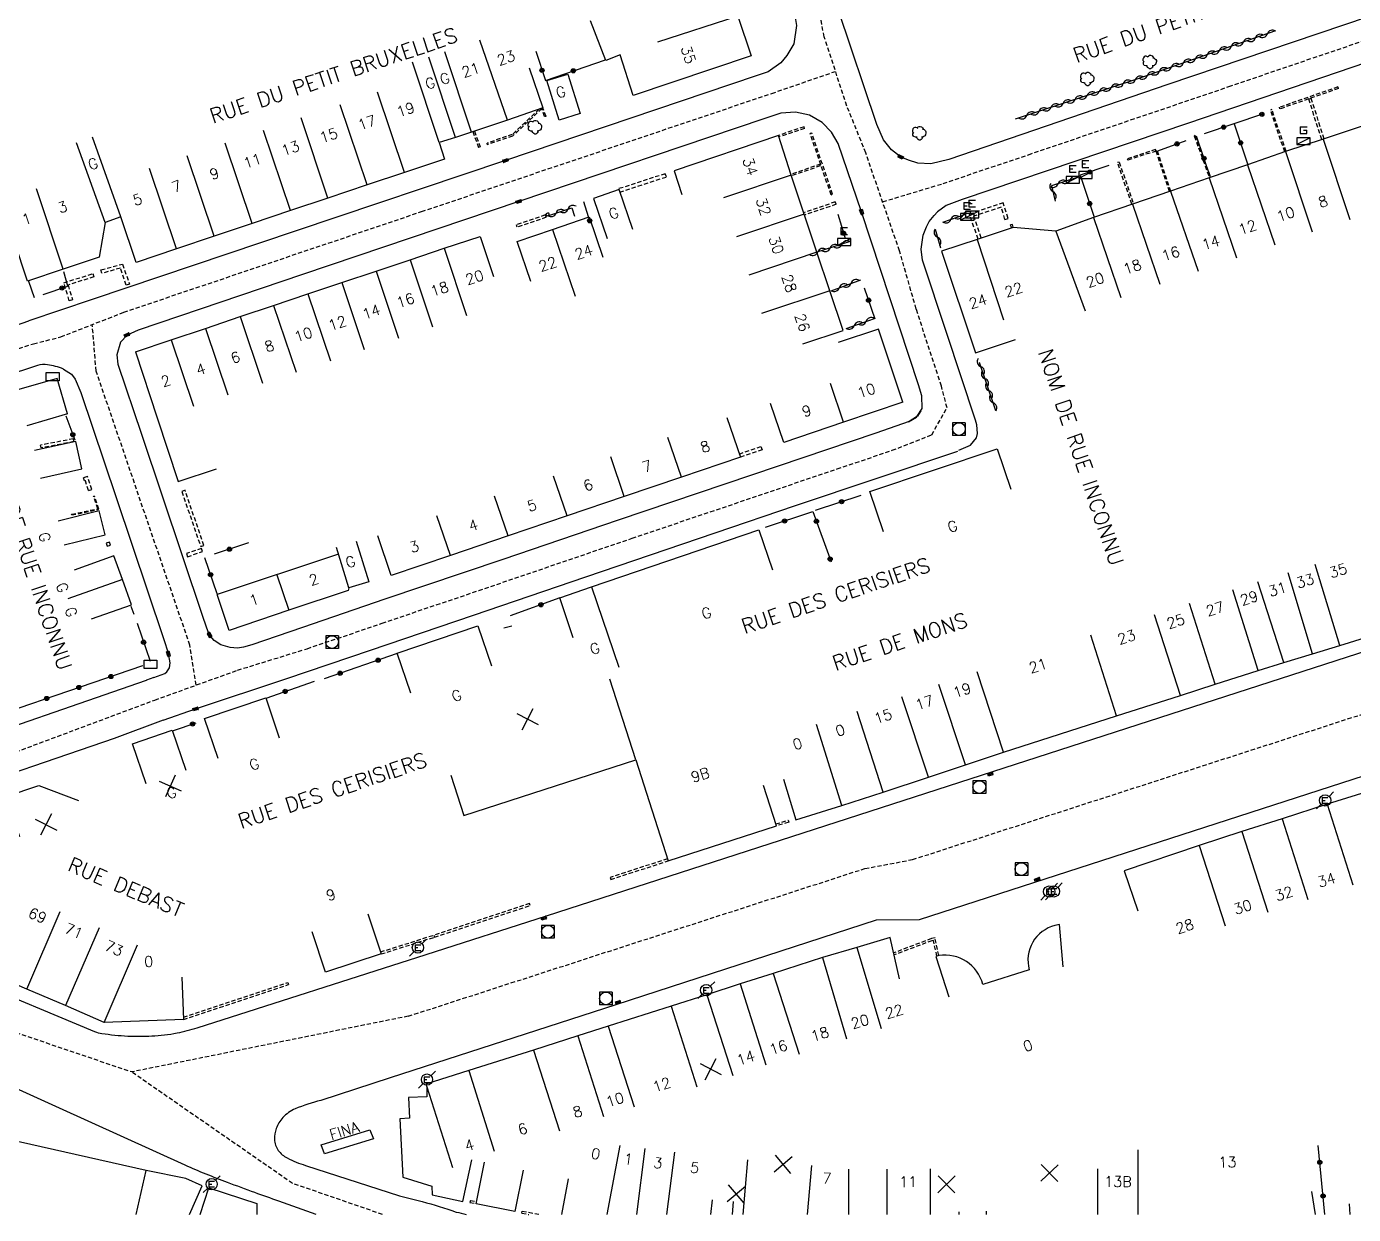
# Model space of a CAD drawing. Header units: millimetres. Extents: x 100999 to 102001, y 122000 to 123000.
# Drawn here: x 101519.7 to 101676.4, y 122000 to 122140.3 of the extents above; entities that cross this region are included whole.
import ezdxf
from ezdxf.enums import TextEntityAlignment as Align

# ---------------------------------------------------------------- set-up
doc = ezdxf.new("R2010")
doc.units = ezdxf.units.MM
doc.linetypes.add('DASHED', pattern=[0.75, 0.5, -0.25])
doc.layers.get('0').update_dxf_attribs({"linetype": 'CONTINUOUS'})
for name, color, linetype in [('W0001', 6, 'DASHED'), ('W0008', 7, 'CONTINUOUS'), ('W0100', 7, 'CONTINUOUS'), ('W0112', 1, 'DASHED'), ('W0300', 7, 'CONTINUOUS'), ('W0310', 3, 'CONTINUOUS'), ('W0322', 7, 'CONTINUOUS'), ('W0400', 7, 'CONTINUOUS'), ('W0420', 7, 'CONTINUOUS'), ('W0430', 7, 'CONTINUOUS'), ('W0432', 7, 'CONTINUOUS'), ('W0471', 7, 'CONTINUOUS'), ('W0984', 7, 'CONTINUOUS'), ('W0989', 7, 'CONTINUOUS'), ('W0991', 7, 'CONTINUOUS'), ('W1102', 7, 'CONTINUOUS'), ('W1471', 7, 'CONTINUOUS')]:
    doc.layers.add(name, color=color, linetype=linetype)
doc.styles.get("Standard").update_dxf_attribs({"font": 'romans.shx', "width": 0.85})

# ---------------------------------------------------------------- blocks, each defined once
blk = doc.blocks.new('T471')
for p, q in [((-0.333334, 0.333334), (-0.333334, -0.333334)), ((-0.333334, 0.333334), (0.333334, 0.333334)), ((-0.333334, 0), (0, 0)), ((0.500001, 0.500001), (1.000002, 1.000002)), ((-0.500001, -0.500001), (-1.000002, -1.000002)), ((-0.333334, -0.333334), (0.333334, -0.333334))]:
    blk.add_line(p, q)
blk.add_ellipse((0, 0), major_axis=(0.471405, 0.471405), ratio=1, start_param=5.4977871438, end_param=11.780972451)
blk = doc.blocks.new('t991o')
at = {"color": 0, "linetype": 'Continuous'}
for p, q in [((-1, 1), (1, -1)), ((-1, -1), (1, 1))]:
    blk.add_line(p, q, dxfattribs=at)
blk = doc.blocks.new('T420')
for p, q in [((0.75, 0.75), (-0.75, 0.75)), ((-0.75, 0.75), (-0.75, -0.75)), ((0.75, 0.75), (0.75, -0.75)), ((0.75, -0.75), (-0.75, -0.75))]:
    blk.add_line(p, q)
blk.add_ellipse((0, 0), major_axis=(-0.53, 0.53), ratio=1, start_param=3.926991, end_param=10.210176)
blk = doc.blocks.new('T400')
for p, q in [((-0.15, 0.3), (0.15, 0.3)), ((-0.15, -0.25), (-0.15, 0.3)), ((-0.15, 0.15), (0.15, 0.15)), ((-0.15, 0), (0.15, 0)), ((0.15, 0.3), (0.15, -0.25)), ((-0.15, -0.15), (0.15, -0.15)), ((-0.15, -0.25), (-0.15, -0.3)), ((-0.15, -0.3), (0.15, -0.3)), ((0.15, -0.3), (0.15, -0.25))]:
    blk.add_line(p, q)
blk = doc.blocks.new('t322o')
at = {"color": 0, "linetype": 'Continuous'}
for radius in [0.25, 0.15]:
    blk.add_circle((0, 0), radius, dxfattribs=at)
blk = doc.blocks.new('T432')
at = {"flags": 128}
for points in [[(-0.4, 2.1), (-0.4, 1.3)], [(-0.39, 2.1), (0.41, 2.1)], [(0, 1.7), (0.4, 1.7)], [(0.4, 1.3), (0.4, 1.7)], [(0.8, 0.8), (-0.8, 0.8)], [(-0.8, 0.8), (-0.8, 0)], [(0.8, 0.8), (-0.8, 0)], [(-0.8, 0), (0.8, 0)], [(-0.4, 1.3), (0.4, 1.3)], [(0.8, 0), (0.8, 0.8)]]:
    blk.add_lwpolyline(points, dxfattribs=at)
blk = doc.blocks.new('T300')
for p, q in [((-0.8, 0.51), (-0.86, 0.34)), ((-0.86, 0.34), (-0.86, 0.17)), ((-0.86, 0.17), (-0.74, 0.06)), ((-0.69, 0.63), (-0.8, 0.51)), ((-0.8, -0.06), (-0.74, 0.06)), ((-0.74, 0.06), (-0.69, 0.11)), ((-0.57, 0.69), (-0.69, 0.63)), ((-0.46, 0.69), (-0.57, 0.69)), ((-0.29, 0.63), (-0.46, 0.69)), ((-0.29, 0.63), (-0.17, 0.74)), ((-0.23, 0.57), (-0.29, 0.63)), ((-0.17, 0.74), (-0.06, 0.8)), ((-0.06, 0.8), (0.06, 0.8)), ((0.06, 0.8), (0.23, 0.74)), ((0.23, 0.74), (0.34, 0.63)), ((0.34, 0.63), (0.4, 0.51)), ((0.46, 0.46), (0.34, 0.46)), ((0.4, 0.51), (0.4, 0.46)), ((0.57, 0.4), (0.46, 0.46)), ((0.57, 0.4), (0.69, 0.29)), ((0.69, 0.29), (0.74, 0.17)), ((0.74, 0.06), (0.69, -0.17)), ((0.74, 0.17), (0.74, 0.06)), ((-0.8, -0.17), (-0.8, -0.06)), ((-0.8, -0.23), (-0.8, -0.17)), ((-0.74, -0.34), (-0.8, -0.23)), ((-0.69, -0.4), (-0.74, -0.34)), ((-0.51, -0.46), (-0.69, -0.4)), ((-0.4, -0.46), (-0.51, -0.46)), ((-0.4, -0.46), (-0.34, -0.46)), ((-0.34, -0.46), (-0.34, -0.4)), ((-0.34, -0.51), (-0.34, -0.46)), ((-0.29, -0.63), (-0.34, -0.51)), ((-0.17, -0.74), (-0.29, -0.63)), ((-0.06, -0.8), (-0.17, -0.74)), ((0.06, -0.8), (-0.06, -0.8)), ((0.17, -0.74), (0.06, -0.8)), ((0.23, -0.69), (0.17, -0.74)), ((0.29, -0.46), (0.23, -0.46)), ((0.29, -0.63), (0.23, -0.69)), ((0.46, -0.4), (0.29, -0.46)), ((0.34, -0.51), (0.29, -0.63)), ((0.34, -0.51), (0.34, -0.46)), ((0.57, -0.34), (0.46, -0.4)), ((0.63, -0.29), (0.57, -0.34)), ((0.69, -0.17), (0.63, -0.29))]:
    blk.add_line(p, q)
blk = doc.blocks.new('T430')
at = {"flags": 128}
for points in [[(-0.4, 2.1), (0.4, 2.1)], [(-0.4, 2.1), (-0.4, 1.3)], [(-0.4, 1.7), (0, 1.7)], [(0.8, 0.8), (-0.8, 0.8)], [(-0.8, 0.8), (-0.8, 0)], [(0.8, 0.8), (-0.8, 0)], [(-0.8, 0), (0.8, 0)], [(-0.4, 1.3), (0.4, 1.3)], [(0.8, 0), (0.8, 0.8)]]:
    blk.add_lwpolyline(points, dxfattribs=at)
blk = doc.blocks.new('T1471')
at = {"color": 0, "linetype": 'Continuous', "flags": 128}
blk.add_lwpolyline([(-0.75, -0.5), (-0.75, 0.5), (0.75, 0.5), (0.75, -0.5), (-0.75, -0.5)], dxfattribs=at)
blk = doc.blocks.new('t310o')
at = {"color": 0, "linetype": 'Continuous'}
for centre, start, end in [((-0.5, 0.38), 216.8699, 323.1304), ((0.5, -0.37), 36.8699, 143.1303)]:
    blk.add_arc(centre, 0.625, start, end, dxfattribs=at)

msp = doc.modelspace()

# ---------------------------------------------------------------- linework, layer by layer
at = {"layer": 'W0001'}
msp.add_line((101534.8, 122060.76), (101544.58, 122064.29), dxfattribs=at)
for points in [[(101544.58, 122064.29), (101552.81, 122066.83), (101561.66, 122069.84), (101573.06, 122073.7), (101591.18, 122079.87), (101615.41, 122088.07), (101621.89, 122090.26), (101626.56, 122092.09), (101628.37, 122095.28), (101627.72, 122097.85), (101624.73, 122106.95), (101622.76, 122113.83), (101618.77, 122125.39), (101616.55, 122130.93), (101613.86, 122139.1), (101612.65, 122145.56), (101608.27, 122156.94), (101595.07, 122196.19)], [(101564.74, 122023.42), (101591.13, 122031.96), (101618.67, 122040.86), (101624.31, 122041.92), (101711.58, 122070.13), (101763.33, 122085.64), (101873.39, 122122.47), (101988.99, 122159.89), (102000, 122163.45)], [(101620.77, 122119.61), (101627.92, 122121.78), (101637.99, 122125.18), (101661.66, 122133.22), (101686.14, 122141.56), (101690.63, 122144.59)], [(101520.48, 122102.84), (101523.7, 122103.66), (101531.14, 122106.57), (101566.32, 122118.46), (101607.68, 122132.42), (101615.21, 122135.02)], [(101539.69, 122062.52), (101538.95, 122067.24), (101527.87, 122099.62), (101527.42, 122105.12)]]:
    msp.add_lwpolyline(points, dxfattribs=at)
at = {"layer": 'W0001', "flags": 128}
for points in [[(101505.01, 122049.64), (101493.99, 122094.29), (101520.48, 122102.84), (101520.48, 122102.84)], [(101564.74, 122023.42), (101532.06, 122016.83), (101506.19, 122025.6), (101505.18, 122046.07), (101505.01, 122049.64), (101534.8, 122060.76), (101534.8, 122060.76)], [(101561.71, 122000), (101551.03, 122003.69), (101532.06, 122016.83), (101532.06, 122016.83)]]:
    msp.add_lwpolyline(points, dxfattribs=at)
at = {"layer": 'W0008'}
for p, q in [((101626.28, 122117.29), (101626.86, 122117.98)), ((101541.32, 122068.39), (101541.27, 122068.44)), ((101536.63, 122065.17), (101536.41, 122066.23)), ((101536.24, 122064.08), (101536.53, 122064.57)), ((101536.53, 122064.57), (101536.63, 122065.17)), ((101534.68, 122063.42), (101533.82, 122063.11)), ((101534.68, 122063.42), (101536, 122063.88)), ((101536, 122063.88), (101536.24, 122064.08))]:
    msp.add_line(p, q, dxfattribs=at)
for points in [[(101623.24, 122124.77), (101622.88, 122124.93), (101621.81, 122125.75), (101620.85, 122126.95), (101620.1, 122128.73), (101615.57, 122142.21), (101614.93, 122144.71), (101614.97, 122146.31), (101615.38, 122147.74), (101615.85, 122148.65), (101616.85, 122149.7), (101618.08, 122150.54), (101621.21, 122151.67), (101622.95, 122152.25), (101647.8, 122160.72), (101672.45, 122169.12), (101674.43, 122169.77), (101675.76, 122169.88), (101676.96, 122169.7)], [(101607.62, 122150.31), (101610.32, 122142.1), (101610.58, 122140.42), (101610.26, 122138.28), (101609.46, 122136.89), (101608.73, 122136.03), (101607.24, 122134.98), (101605.82, 122134.48), (101576.22, 122124.48), (101551.38, 122116.15), (101527.41, 122108.07), (101519.93, 122105.57)], [(101684.06, 122143.5), (101654.46, 122133.46), (101628.57, 122124.63), (101626.45, 122124.09), (101624.94, 122124.18), (101623.81, 122124.52), (101622.88, 122124.94)], [(101686.78, 122138.96), (101686.45, 122138.95), (101684.97, 122138.46), (101656.9, 122128.91), (101630.15, 122119.87), (101628.26, 122119.17), (101627.24, 122118.44), (101626.86, 122117.98)], [(101623.83, 122093.64), (101624.77, 122094.16), (101625.42, 122095.18), (101625.38, 122096.71), (101625.01, 122098.01), (101618.29, 122118.42), (101615.53, 122126.49), (101614.74, 122127.85), (101613.63, 122128.98), (101612.12, 122129.84), (101610.47, 122130.22), (101608.76, 122130.08), (101606.72, 122129.43), (101577.79, 122119.64), (101552.25, 122111.01), (101532.85, 122104.47), (101531.53, 122103.88), (101530.76, 122103.05), (101530.3, 122101.54), (101530.44, 122100.42), (101533.22, 122092.16), (101540.47, 122070.57), (101541.1, 122068.74), (101541.27, 122068.44)], [(101629.77, 122090.27), (101631.14, 122090.85), (101631.85, 122091.74), (101631.97, 122092.24), (101631.88, 122093.28), (101631.75, 122093.82), (101628.31, 122104.19), (101625.47, 122112.74), (101625.32, 122114), (101625.56, 122115.66), (101625.93, 122116.65), (101626.28, 122117.29)], [(101524.01, 122099.86), (101524.01, 122099.86), (101524.97, 122099.27), (101525.41, 122098.67), (101526.06, 122097.1), (101530.23, 122084.68), (101535.82, 122068.04), (101536.41, 122066.23)], [(101625.28, 122094.92), (101624.88, 122094.31), (101623.89, 122093.68), (101619.98, 122092.3), (101608.41, 122088.37), (101589.53, 122082.01), (101575.92, 122077.37), (101561.99, 122072.66), (101552.25, 122069.34), (101546.26, 122067.28), (101545.27, 122066.99), (101544.55, 122066.89), (101543.69, 122066.95), (101542.59, 122067.27), (101541.83, 122067.8), (101541.32, 122068.39)], [(101535.78, 122058.4), (101539.62, 122059.71), (101550.38, 122063.31), (101560.26, 122066.66), (101572.44, 122070.79), (101585.72, 122075.32), (101600.98, 122080.52), (101610.47, 122083.74), (101629.65, 122090.16)]]:
    msp.add_lwpolyline(points, dxfattribs=at)
at = {"layer": 'W0008', "flags": 128}
for points in [[(101488.98, 122155.2, 0.017929), (101488.24, 122148.69, 0.0135), (101488.12, 122146.35, 0.0218), (101488.17, 122143.96, 0.0018), (101488.23, 122143.06, 0.0012), (101488.39, 122140.71, 0.0293), (101488.73, 122138.06), (101496.29, 122099.65, 0.1527), (101496.8, 122098.7, 0.136), (101497.67, 122098.26, 0.1343), (101498.79, 122098.31), (101500.89, 122099.02), (101505, 122100.36), (101519.93, 122105.57), (101519.93, 122105.57)], [(101566.86, 122030.69), (101581.06, 122035.26), (101649.6, 122057.46), (101709.42, 122076.77, 0.1454), (101711.44, 122078.38, 0.1482), (101711.52, 122081.02, 0.0495), (101710.57, 122084.84), (101701.59, 122108.92), (101697.84, 122119.08), (101691.51, 122135.99, 0.1231), (101690.22, 122137.94, 0.1168), (101688.72, 122138.74, -0.004297), (101686.78, 122138.96)], [(101524.01, 122099.86, 0.0574), (101522.13, 122100.37, 0.1082), (101520.95, 122100.29), (101504.94, 122094.99), (101503.05, 122094.31), (101500.33, 122093.47, 0.096), (101499.3, 122092.89, 0.063), (101498.64, 122092.2, 0.0954), (101498.19, 122091.29, 0.1135), (101498.15, 122090.32), (101505.08, 122056.5, 0.1112), (101505.59, 122055.31, 0.1106), (101506.43, 122054.61, 0.1194), (101507.76, 122054.29, 0.0822), (101509.02, 122054.52), (101533.82, 122063.11), (101533.82, 122063.11)], [(101535.78, 122058.4), (101530.02, 122056.22), (101509.52, 122049.21), (101508.45, 122048.88), (101508, 122048.3, 0.0429), (101507.58, 122047.7, 0.0681), (101507.28, 122046.77, 0.0705), (101507.3, 122045.59), (101510.04, 122032.03, -0.0087), (101510.14, 122031.48, 0.0398), (101510.3, 122030.77, 0.0122), (101510.39, 122030.51, 0.0231), (101510.82, 122029.48, 0.0905), (101511.49, 122028.55, 0.0857), (101512.94, 122027.75), (101527.69, 122021.6, 0.0604), (101528.55, 122021.39, 0.0263), (101531.61, 122021.07, 0.0259), (101534.44, 122021.09, 0.0338), (101537.44, 122021.44, 0.0297), (101539.82, 122022.06), (101566.86, 122030.69), (101566.86, 122030.69)], [(101553.88, 122000), (101549.44, 122001.57, -0.002), (101546.63, 122002.58, -0.0036), (101543.38, 122003.78, -0.0159), (101538.4, 122005.81), (101523.55, 122012.55), (101511.8, 122017.86, 0.0781), (101510.7, 122018.12, 0.1023), (101509.6, 122018.08, 0.0832), (101508.72, 122017.56), (101508.77, 122016.02), (101508.21, 122007.9, -0.008715), (101507.45, 122000, 0.0004)], [(101562.61, 122016.14), (101554.42, 122013.48, 0.0329), (101551.38, 122012.48, 0.0957), (101549.92, 122011.44, 0.1), (101549.14, 122010.14, 0.1005), (101548.94, 122008.88, 0.138), (101549.38, 122007.57, 0.1092), (101550.44, 122006.67, 0.0515), (101552.62, 122005.8), (101563.7, 122002.22), (101566.39, 122001.54, -0.0101), (101570.4, 122000.29, 0.003533), (101571.59, 122000, -0.0036)]]:
    msp.add_lwpolyline(points, format="xyb", dxfattribs=at)
msp.add_lwpolyline([(102000, 122156.11), (101961.26, 122143.58), (101916.85, 122129.21), (101885.4, 122119), (101873.69, 122115.23), (101841.88, 122104.95), (101767.97, 122081.03), (101739.55, 122071.85), (101706.55, 122061.17), (101687.15, 122054.88), (101625.07, 122034.82), (101620, 122034.76), (101589.24, 122024.78), (101562.61, 122016.14)], dxfattribs=at)
at = {"layer": 'W0100'}
for p, q in [((101532.61, 122112.46), (101530.8, 122117.85)), ((101524.48, 122094.55), (101519.68, 122093.16)), ((101525.47, 122091.32), (101520.59, 122090.25)), ((101556.5, 122077.99), (101542.16, 122073.22))]:
    msp.add_line(p, q, dxfattribs=at)
for points in [[(101591.37, 122162.67), (101596.11, 122164.25), (101597.65, 122159.61), (101599.18, 122155.09), (101600.65, 122150.6), (101602.18, 122146.11), (101603.67, 122141.56), (101605.25, 122136.86), (101591.3, 122132.19), (101589.75, 122136.96), (101588.06, 122136.31), (101586.27, 122140.98)], [(101579.03, 122135.44), (101580.65, 122130.71), (101576.46, 122129.27), (101572.21, 122127.85), (101570.33, 122127.22), (101568.39, 122126.63), (101569.02, 122124.67), (101564.28, 122123.08), (101559.88, 122121.6), (101555.24, 122120.04), (101550.82, 122118.57), (101546.31, 122117.05), (101541.83, 122115.55), (101537.37, 122114.05), (101532.61, 122112.46)], [(101581.11, 122133.93), (101583.59, 122134.7), (101585.03, 122130.04), (101582.58, 122129.26), (101581.11, 122133.93)], [(101691.27, 122130.04), (101689.69, 122134.79), (101685.45, 122133.38), (101681.24, 122131.93), (101679.69, 122129.34), (101677.51, 122128.58), (101672.81, 122127.03), (101668.34, 122125.54), (101663.85, 122124), (101659.32, 122122.44), (101654.76, 122120.88), (101650.29, 122119.35), (101645.67, 122117.76), (101641.24, 122116.14), (101636.19, 122116.58), (101631.92, 122115.18), (101627.71, 122113.78), (101631.74, 122101.77), (101636.48, 122103.36)], [(101611.36, 122102.82), (101616.1, 122104.4), (101614.53, 122109.11), (101613, 122113.66), (101611.49, 122118.15), (101609.95, 122122.76), (101608.45, 122127.44), (101596.13, 122123.26), (101597.06, 122120.46)], [(101591.27, 122116.33), (101589.63, 122121.05), (101586.6, 122119.99), (101588.24, 122115.27)], [(101530.8, 122117.85), (101528.92, 122117.18), (101528.25, 122113.06), (101523.97, 122111.65), (101519.75, 122110.25), (101518.18, 122115)], [(101579.21, 122110.2), (101577.6, 122114.93), (101581.76, 122116.35), (101586.12, 122117.82), (101587.72, 122113.09)], [(101532.53, 122101.89), (101536.73, 122103.3), (101540.78, 122104.66), (101544.88, 122106.05), (101548.84, 122107.38), (101552.89, 122108.73), (101556.89, 122110.07), (101560.93, 122111.43), (101564.95, 122112.77), (101568.98, 122114.12), (101573.24, 122115.53), (101574.82, 122110.79)], [(101623.15, 122095.96), (101620.26, 122104.58), (101615.52, 122102.99)], [(101532.54, 122101.88), (101535.1, 122094.1), (101537.58, 122086.58), (101542.1, 122088.07)], [(101524.48, 122094.55), (101523.26, 122098.76), (101518.46, 122097.37)], [(101623.15, 122095.95), (101623.15, 122095.95), (101616.13, 122093.58), (101609.09, 122091.19), (101607.53, 122095.78)], [(101602.38, 122094.14), (101603.97, 122089.45), (101597, 122087.09), (101590.25, 122084.81), (101583.5, 122082.51), (101576.52, 122080.16), (101569.72, 122077.84), (101562.73, 122075.48), (101561.15, 122080.17)], [(101521.31, 122086.98), (101526.19, 122088.06), (101525.47, 122091.32)], [(101620.87, 122080.64), (101619.27, 122085.38), (101634.3, 122090.43), (101635.89, 122085.69)], [(101524.08, 122079.08), (101528.93, 122080.29), (101528.24, 122083.1), (101523.38, 122081.89)], [(101584.23, 122068.1), (101582.63, 122072.84), (101586.4, 122074.12), (101606.13, 122080.86), (101607.75, 122076.13)], [(101558.6, 122079.52), (101560.07, 122074.74), (101557.72, 122074.02), (101557.64, 122073.72), (101550.64, 122071.37), (101543.57, 122068.98), (101542.16, 122073.22)], [(101527.32, 122070.34), (101532.03, 122072.02), (101530.97, 122075), (101529.98, 122077.79), (101525.27, 122076.12)], [(101565.04, 122061.57), (101563.44, 122066.3), (101572.96, 122069.53), (101574.56, 122064.8)], [(101542.29, 122053.84), (101540.68, 122058.57), (101547.9, 122061.03), (101549.51, 122056.3)], [(101533.77, 122050.88), (101532.15, 122055.6), (101536.84, 122057.22), (101538.47, 122052.49)], [(101676, 122000), (101675.9, 122001.26)]]:
    msp.add_lwpolyline(points, dxfattribs=at)
at = {"layer": 'W0100', "flags": 128}
for points in [[(101609.04, 122051.41), (101610.52, 122046.63), (101615.93, 122048.31), (101620.82, 122049.9), (101626.17, 122051.67), (101630.55, 122053.11), (101635.05, 122054.59), (101648.4, 122058.9), (101655.93, 122061.31), (101660.04, 122062.63), (101665.13, 122064.24), (101668.15, 122065.2), (101671.54, 122066.22), (101674.76, 122067.2), (101679.45, 122068.67)], [(101569.76, 122051.9), (101571.29, 122047.14), (101591.6, 122053.69), (101595.44, 122041.77), (101608.22, 122045.89), (101606.69, 122050.65)], [(101518.87, 122044.61), (101517.26, 122049.35), (101521.1, 122050.65), (101525.79, 122048.91), (101525.79, 122048.91)], [(101677.85, 122049.9), (101673.28, 122048.46), (101667.94, 122046.75), (101663.2, 122045.23), (101658.15, 122043.59), (101649.3, 122040.59), (101650.9, 122035.86)], [(101537.99, 122028.04), (101538.19, 122023.04), (101528.81, 122022.66), (101524.27, 122024.68), (101519.67, 122026.6), (101515.47, 122028.43), (101512.1, 122029.88), (101509.94, 122040.43), (101514.84, 122041.43), (101514.84, 122041.43)], [(101559.98, 122035.52), (101561.54, 122030.77), (101554.95, 122028.62), (101553.4, 122033.37), (101553.4, 122033.37)], [(101622.76, 122027.84), (101621.67, 122032.72), (101617.71, 122031.53), (101613.68, 122030.35), (101607.82, 122028.45), (101603.94, 122027.23), (101599.99, 122025.94), (101595.79, 122024.61), (101588.36, 122022.23), (101584.76, 122021.08), (101579.53, 122019.4), (101571.89, 122017.01), (101566.82, 122015.4), (101566.92, 122015.08), (101566.94, 122013.91), (101564.77, 122013.82)], [(101564.77, 122013.82), (101564.9, 122011.38), (101563.74, 122011.31), (101564.1, 122004.39), (101567.51, 122003.33), (101567.58, 122002.33), (101571.18, 122001.55), (101572.23, 122006.44), (101572.23, 122006.44)], [(101538.9, 122000), (101540.39, 122003.39), (101538.45, 122004.24), (101533.77, 122005.21), (101514.51, 122009.51), (101512.66, 122000.17), (101513.49, 122000)], [(101560.63, 122008.93), (101554.86, 122007.15), (101554.45, 122008.22), (101560.21, 122010), (101560.63, 122008.93), (101560.63, 122008.93)], [(101578.31, 122005.25), (101577.32, 122000.35), (101572.74, 122001.27), (101573.73, 122006.18), (101573.73, 122006.18)], [(101540.14, 122000), (101541.18, 122003.15), (101546.86, 122001.28), (101546.87, 122000)], [(101582.89, 122000), (101583.67, 122004.2), (101583.67, 122004.2)], [(101600.65, 122001.73), (101600.43, 122000)], [(101603.03, 122000), (101603.16, 122001.54), (101603.16, 122001.54)], [(101671.43, 122002.7), (101671.84, 122000)], [(101629.76, 122000.33), (101629.76, 122000)], [(101633.05, 122000), (101633.05, 122000.38), (101633.05, 122000.38)]]:
    msp.add_lwpolyline(points, dxfattribs=at)
msp.add_lwpolyline([(101642.1, 122029.26), (101641.66, 122034.24), (101641.11, 122034.12, 0.426005), (101638.09, 122028.91), (101632.6, 122027.17, 0.386996), (101627.41, 122030.58), (101627.07, 122030.47), (101628.59, 122025.71)], format="xyb", dxfattribs=at)
at = {"layer": 'W0112'}
for p, q in [((101674.6, 122132.99), (101667.7, 122130.59)), ((101672.63, 122126.97), (101671.11, 122131.72)), ((101581.01, 122129.68), (101580.65, 122130.71)), ((101668.26, 122125.51), (101666.57, 122130.45)), ((101667.7, 122130.59), (101667.64, 122130.78)), ((101572.37, 122127.9), (101573.02, 122126.02)), ((101611.53, 122128.28), (101608.5, 122127.27)), ((101614.68, 122120.45), (101612.21, 122127.67)), ((101657.7, 122127.43), (101657.57, 122127.38)), ((101657.57, 122127.38), (101659.36, 122122.46)), ((101657.7, 122127.43), (101659.49, 122122.51)), ((101653.06, 122125.61), (101649.74, 122124.53)), ((101653.06, 122125.61), (101653, 122125.79)), ((101653.07, 122125.58), (101653.21, 122125.62)), ((101654.63, 122120.83), (101653.07, 122125.58)), ((101653.21, 122125.62), (101654.78, 122120.88)), ((101613.38, 122123.85), (101609.98, 122122.68)), ((101648.71, 122124.31), (101648.51, 122124.26)), ((101650.2, 122119.32), (101648.51, 122124.26)), ((101648.71, 122124.31), (101650.4, 122119.39)), ((101595.1, 122122.93), (101589.48, 122121.12)), ((101589.48, 122121.12), (101589.52, 122121.01)), ((101615.26, 122119.32), (101611.53, 122118.04)), ((101614.68, 122120.45), (101614.86, 122120.5)), ((101581.02, 122117.78), (101577.61, 122116.61)), ((101581.4, 122118.02), (101581.07, 122117.91)), ((101581.32, 122118.33), (101581.4, 122118.02)), ((101632.04, 122115.21), (101631.04, 122118.15)), ((101632.41, 122115.34), (101631.55, 122117.9)), ((101635.22, 122117.54), (101635.6, 122117.66)), ((101577.61, 122116.61), (101577.51, 122116.89)), ((101635.97, 122116.57), (101635.88, 122116.89)), ((101635.97, 122116.57), (101636.18, 122116.61)), ((101530.74, 122111.77), (101528.55, 122111.17)), ((101531.43, 122109.76), (101530.74, 122111.77)), ((101527.62, 122110.76), (101524.55, 122109.77)), ((101524.55, 122109.77), (101525.08, 122108.04)), ((101521.37, 122090.54), (101521.31, 122090.87)), ((101525.25, 122091.29), (101521.37, 122090.54)), ((101606.53, 122090.33), (101603.97, 122089.45)), ((101526.5, 122086.64), (101526.39, 122087.02)), ((101526.98, 122085.51), (101527.36, 122085.64)), ((101537.99, 122085.41), (101540.23, 122078.89)), ((101525, 122082.62), (101524.98, 122082.71)), ((101529.45, 122079.42), (101529.07, 122079.29)), ((101529.57, 122079.06), (101529.45, 122079.42)), ((101540.32, 122078.68), (101538.54, 122078.07)), ((101540.23, 122078.89), (101540.61, 122079.02)), ((101538.54, 122078.07), (101538.67, 122077.69)), ((101561.46, 122031.01), (101567.77, 122033)), ((101567.77, 122033), (101567.85, 122032.76)), ((101561.54, 122030.77), (101567.85, 122032.76)), ((101538.18, 122023.3), (101550.53, 122027.39)), ((101538.19, 122023.04), (101550.61, 122027.15)), ((101550.53, 122027.39), (101550.61, 122027.15)), ((101572.08, 122001.66), (101572.03, 122001.42)), ((101572.08, 122001.66), (101572.79, 122001.52)), ((101572.03, 122001.42), (101572.74, 122001.27)), ((101578.16, 122000.15), (101578.21, 122000.4)), ((101578.16, 122000.15), (101578.96, 122000)), ((101578.21, 122000.4), (101580.29, 122000))]:
    msp.add_line(p, q, dxfattribs=at)
for points in [[(101674.6, 122132.99), (101674.55, 122133.18), (101667.64, 122130.78)], [(101672.91, 122127.06), (101671.39, 122131.83), (101671.11, 122131.72)], [(101581.01, 122129.68), (101580.82, 122129.68), (101580.53, 122130.63), (101577.06, 122127.38), (101574.08, 122126.36), (101574.04, 122126.54)], [(101580.21, 122130.56), (101577.02, 122127.57), (101574.04, 122126.54)], [(101668.43, 122125.57), (101666.74, 122130.51), (101666.57, 122130.45)], [(101611.53, 122128.28), (101611.48, 122128.46), (101608.45, 122127.44)], [(101572.57, 122127.97), (101573.22, 122126.09), (101573.02, 122126.02)], [(101614.86, 122120.5), (101612.39, 122127.72), (101612.21, 122127.67)], [(101653, 122125.79), (101649.65, 122124.7), (101649.74, 122124.53)], [(101613.38, 122123.85), (101613.44, 122124.06), (101609.92, 122122.85)], [(101589.73, 122120.77), (101595.22, 122122.55), (101595.1, 122122.93)], [(101615.26, 122119.32), (101615.16, 122119.6), (101611.44, 122118.31)], [(101635.6, 122117.66), (101635, 122119.5), (101631.04, 122118.15)], [(101635.22, 122117.54), (101634.75, 122118.99), (101631.55, 122117.9)], [(101581.02, 122117.78), (101580.92, 122118.06), (101577.51, 122116.89)], [(101581.32, 122118.33), (101580.99, 122118.21), (101581.07, 122117.91)], [(101636.18, 122116.61), (101636.09, 122116.93), (101635.88, 122116.89)], [(101528.55, 122111.17), (101528.44, 122111.56), (101530.99, 122112.26)], [(101530.99, 122112.26), (101531.81, 122109.88), (101531.43, 122109.76)], [(101524.06, 122110.04), (101527.5, 122111.14), (101527.62, 122110.76)], [(101525.08, 122108.04), (101524.7, 122107.93), (101524.06, 122110.04)], [(101525.25, 122091.29), (101525.19, 122091.62), (101521.31, 122090.87)], [(101603.84, 122089.82), (101606.4, 122090.71), (101606.53, 122090.33)], [(101527.36, 122085.64), (101526.86, 122087.16), (101526.39, 122087.02)], [(101526.98, 122085.51), (101526.6, 122086.67), (101526.5, 122086.64)], [(101524.98, 122082.71), (101528.07, 122083.36), (101527.57, 122084.83), (101527.66, 122084.83)], [(101525, 122082.62), (101528.18, 122083.29), (101527.7, 122084.74), (101527.66, 122084.83)], [(101540.61, 122079.02), (101538.37, 122085.54), (101537.99, 122085.41)], [(101529.07, 122079.29), (101529.19, 122078.94), (101529.57, 122079.06)], [(101538.67, 122077.69), (101540.45, 122078.31), (101540.32, 122078.68)], [(101608.14, 122046.13), (101609.6, 122046.58), (101609.67, 122046.34), (101608.22, 122045.89)], [(101595.37, 122042.01), (101588.6, 122039.81), (101588.67, 122039.57), (101595.44, 122041.77)], [(101567.85, 122032.76), (101579.14, 122036.48), (101579.06, 122036.72), (101567.77, 122033)], [(101627.41, 122030.58), (101626.96, 122032.66), (101626.52, 122032.58), (101622.08, 122030.9)], [(101627.18, 122030.51), (101626.77, 122032.37), (101626.59, 122032.34), (101622.13, 122030.66)]]:
    msp.add_lwpolyline(points, dxfattribs=at)
at = {"layer": 'W0310'}
for p, q in [((101627.89, 122117.22), (101630.61, 122118.15)), ((101626.97, 122116.39), (101627.6, 122114.18)), ((101616.93, 122114.91), (101613.01, 122113.66)), ((101614.7, 122109.11), (101618.18, 122110.4)), ((101616.47, 122104.66), (101619.8, 122105.84)), ((101634.14, 122094.93), (101632.21, 122100.65))]:
    msp.add_line(p, q, dxfattribs=at)
for points in [[(101667.15, 122139.79), (101650.69, 122134.07), (101636.42, 122129.38)], [(101643.86, 122122.51), (101640.71, 122121.49), (101641.15, 122119.68)], [(101581.24, 122117.96), (101584.05, 122118.9), (101584.39, 122117.93)]]:
    msp.add_lwpolyline(points, dxfattribs=at)
at = {"layer": 'W0322'}
for p, q in [((101658.8, 122127.68), (101665.68, 122129.99)), ((101662.3, 122128.83), (101663.92, 122124)), ((101653.29, 122125.65), (101656.63, 122126.84)), ((101659.49, 122122.5), (101657.84, 122127.36)), ((101585.43, 122119.64), (101586.2, 122117.24)), ((101615.49, 122118.17), (101616.33, 122115.32)), ((101519.89, 122110.24), (101520.56, 122108.32)), ((101619.88, 122105.74), (101618.62, 122109.4)), ((101524.31, 122094.32), (101525.34, 122091.49)), ((101618.18, 122084.93), (101612.8, 122083.15)), ((101545.87, 122079.34), (101541.83, 122077.98)), ((101542.17, 122073.32), (101540.71, 122077.55)), ((101582.64, 122072.83), (101576.78, 122070.71)), ((101531.99, 122071.85), (101532.33, 122070.91)), ((101532.71, 122069.83), (101534.25, 122065.36)), ((101576.01, 122069.29), (101576.99, 122069.54)), ((101563.43, 122066.25), (101554.82, 122063.28)), ((101547.96, 122061), (101553.68, 122062.98)), ((101537.02, 122057.15), (101539.7, 122058.09))]:
    msp.add_line(p, q, dxfattribs=at)
for points in [[(101579.79, 122137.4), (101580.93, 122133.95), (101588.02, 122136.4)], [(101647.49, 122123.9), (101644.09, 122122.75), (101645.75, 122117.79)], [(101521.6, 122108.66), (101524.53, 122109.66), (101524.04, 122111.35)], [(101606.93, 122081.17), (101612.54, 122083.02), (101614.68, 122077.1)]]:
    msp.add_lwpolyline(points, dxfattribs=at)
at = {"layer": 'W0322', "flags": 128}
for points in [[(101506.83, 122056.51), (101508.52, 122056.32), (101533.37, 122064.83), (101533.37, 122064.83)], [(101673.01, 122000), (101672.2, 122008.15), (101672.2, 122008.15)]]:
    msp.add_lwpolyline(points, dxfattribs=at)
at = {"layer": 'W1102'}
for p, q in [((101603.67, 122141.56), (101594.16, 122138.46)), ((101576.46, 122129.27), (101573.2, 122138.72)), ((101570.33, 122127.22), (101567.16, 122136.71)), ((101572.21, 122127.85), (101569.05, 122137.33)), ((101568.39, 122126.63), (101565.23, 122136.12)), ((101564.28, 122123.08), (101561.1, 122132.56)), ((101559.88, 122121.6), (101556.69, 122131.07)), ((101555.24, 122120.04), (101552.07, 122129.53)), ((101530.8, 122117.85), (101527.43, 122127.26)), ((101550.82, 122118.57), (101547.65, 122128.05)), ((101672.81, 122127.03), (101675.95, 122117.53)), ((101528.92, 122117.18), (101525.54, 122126.59)), ((101546.31, 122117.05), (101543.12, 122126.53)), ((101668.34, 122125.54), (101671.5, 122116.05)), ((101541.83, 122115.55), (101538.64, 122125.03)), ((101663.85, 122124), (101667.1, 122114.54)), ((101537.37, 122114.05), (101534.19, 122123.54)), ((101609.95, 122122.76), (101601.97, 122120.08)), ((101659.32, 122122.44), (101662.56, 122112.98)), ((101523.97, 122111.65), (101520.83, 122121.14)), ((101654.76, 122120.88), (101658.02, 122111.42)), ((101650.29, 122119.35), (101653.52, 122109.89)), ((101611.49, 122118.15), (101603.49, 122115.47)), ((101645.67, 122117.76), (101648.92, 122108.3)), ((101581.76, 122116.35), (101584.45, 122108.45)), ((101641.24, 122116.14), (101644.69, 122106.75)), ((101631.92, 122115.18), (101635.05, 122105.68)), ((101564.95, 122112.77), (101567.59, 122104.85)), ((101568.98, 122114.12), (101571.63, 122106.2)), ((101613, 122113.66), (101604.97, 122110.96)), ((101560.93, 122111.43), (101563.58, 122103.52)), ((101556.89, 122110.07), (101559.54, 122102.18)), ((101552.89, 122108.73), (101555.54, 122100.84)), ((101614.53, 122109.11), (101606.47, 122106.41)), ((101548.84, 122107.38), (101551.48, 122099.49)), ((101544.88, 122106.05), (101547.54, 122098.18)), ((101540.78, 122104.66), (101543.42, 122096.81)), ((101536.73, 122103.3), (101539.36, 122095.46)), ((101616.13, 122093.58), (101614.59, 122098.15)), ((101597, 122087.09), (101595.41, 122091.78)), ((101590.25, 122084.81), (101588.66, 122089.5)), ((101583.5, 122082.51), (101581.9, 122087.2)), ((101576.52, 122080.16), (101574.94, 122084.85)), ((101569.72, 122077.84), (101568.12, 122082.53)), ((101557.72, 122074.02), (101556.25, 122078.8)), ((101674.76, 122067.2), (101671.84, 122076.77)), ((101549.23, 122075.57), (101550.64, 122071.37)), ((101671.54, 122066.22), (101668.66, 122075.8)), ((101530.97, 122075), (101524.54, 122072.71)), ((101586.4, 122074.12), (101589.61, 122064.64)), ((101665.13, 122064.24), (101662.12, 122073.77)), ((101668.15, 122065.2), (101665.1, 122074.73)), ((101660.04, 122062.63), (101657, 122072.15)), ((101655.93, 122061.31), (101652.87, 122070.83)), ((101648.4, 122058.9), (101645.34, 122068.41)), ((101591.6, 122053.69), (101588.53, 122063.21)), ((101630.55, 122053.11), (101627.42, 122062.61)), ((101635.05, 122054.59), (101631.94, 122064.09)), ((101626.17, 122051.67), (101623.02, 122061.16)), ((101615.93, 122048.31), (101612.97, 122057.86)), ((101620.82, 122049.9), (101617.75, 122059.41)), ((101673.28, 122048.46), (101676.29, 122038.92)), ((101667.94, 122046.75), (101670.98, 122037.22)), ((101663.2, 122045.23), (101666.26, 122035.71)), ((101658.15, 122043.59), (101661.22, 122034.08)), ((101519.67, 122026.6), (101523.63, 122035.78)), ((101528.24, 122033.86), (101524.27, 122024.68)), ((101528.81, 122022.66), (101532.77, 122031.85)), ((101617.71, 122031.53), (101620.58, 122021.95)), ((101613.68, 122030.35), (101616.5, 122020.75)), ((101607.82, 122028.45), (101610.89, 122018.94)), ((101603.94, 122027.23), (101606.96, 122017.69)), ((101599.99, 122025.94), (101603.09, 122016.43)), ((101595.79, 122024.61), (101598.81, 122015.08)), ((101588.36, 122022.23), (101591.41, 122012.71)), ((101584.76, 122021.08), (101587.81, 122011.56)), ((101579.53, 122019.4), (101582.59, 122009.88)), ((101571.89, 122017.01), (101574.88, 122007.47)), ((101566.92, 122015.08), (101569.95, 122005.55)), ((101589.72, 122008.16), (101588.2, 122000)), ((101592.68, 122007.79), (101591.68, 122000)), ((101595.27, 122000), (101596.22, 122007.35)), ((101604.29, 122000), (101604.84, 122006.44)), ((101650.91, 122007.62), (101650.91, 122000)), ((101532.61, 122000), (101533.77, 122005.21)), ((101612.35, 122005.79), (101611.86, 122000)), ((101616.74, 122005.37), (101616.73, 122000)), ((101621.3, 122000), (101621.31, 122005.36)), ((101626.38, 122005.38), (101626.37, 122000)), ((101646.19, 122000), (101646.19, 122005.38))]:
    msp.add_line(p, q, dxfattribs=at)

# ---------------------------------------------------------------- block references
at = {"layer": 'W0300'}
for p in [(101652.36, 122136.12), (101644.99, 122134.12), (101579.73, 122128.42), (101625.14, 122127.71)]:
    msp.add_blockref('T300', p, dxfattribs=at)
at = {"layer": 'W0310'}
for p, rotation in [((101664.79, 122138.97), 199.1388748557771), ((101666.21, 122139.46), 199.1388748557771), ((101660.54, 122137.49), 199.1388748557771), ((101661.95, 122137.98), 199.1388748557771), ((101663.37, 122138.48), 199.1388748557771), ((101656.29, 122136.02), 199.1388748557771), ((101657.7, 122136.51), 199.1388748557771), ((101659.12, 122137), 199.1388748557771), ((101652.03, 122134.54), 199.1388748557771), ((101653.45, 122135.03), 199.1388748557771), ((101654.87, 122135.52), 199.1388748557771), ((101646.34, 122132.64), 198.208074290082), ((101647.77, 122133.11), 198.208074290082), ((101649.19, 122133.58), 198.208074290082), ((101650.62, 122134.05), 198.208074290082), ((101642.07, 122131.24), 198.208074290082), ((101643.49, 122131.71), 198.208074290082), ((101644.92, 122132.18), 198.208074290082), ((101637.79, 122129.83), 198.208074290082), ((101639.22, 122130.3), 198.208074290082), ((101640.64, 122130.77), 198.208074290082), ((101641.48, 122121.74), 197.9419636061953), ((101642.91, 122122.2), 197.9419636061953), ((101640.88, 122120.82), 283.5375856578811), ((101583.61, 122118.76), 18.55728717871976), ((101582.19, 122118.28), 18.55728717871976), ((101628.83, 122117.54), 18.81951585416353), ((101630.25, 122118.03), 18.81951585416353), ((101627.24, 122115.43), 285.8874547253541), ((101614.55, 122114.15), 197.669342843068), ((101615.98, 122114.61), 197.669342843068), ((101613.12, 122113.7), 197.669342843068), ((101615.64, 122109.46), 20.39004119972572), ((101617.04, 122109.98), 20.39004119972572), ((101617.41, 122104.99), 19.59816962668347), ((101618.82, 122105.5), 19.59816962668347), ((101632.38, 122100.14), 108.6388739554557), ((101632.86, 122098.72), 108.6388739554557), ((101633.34, 122097.3), 108.6388739554557), ((101633.82, 122095.88), 108.6388739554557)]:
    msp.add_blockref('t310o', p, dxfattribs=dict(at, rotation=rotation))
at = {"layer": 'W0322'}
for p, rotation in [((101580.54, 122135.14), 288.2900836372644), ((101584.24, 122135.09), 19.02192696895023), ((101665.56, 122129.95), 18.59719436807935), ((101661.05, 122128.43), 18.59719436807935), ((101663.06, 122126.58), 288.4632975302333), ((101655.53, 122126.45), 19.57665084445785), ((101658.73, 122124.75), 108.8657525330941), ((101645.24, 122123.14), 198.7126997766424), ((101645.22, 122119.4), 288.5147638882725), ((101586.16, 122117.38), 287.8312626234083), ((101616.16, 122115.89), 286.4886431864102), ((101523.84, 122109.43), 18.82111716549548), ((101619.11, 122107.99), 109.0010875566414), ((101525.12, 122092.09), 289.9471365747796), ((101615.92, 122084.19), 198.3325223442828), ((101609.19, 122081.91), 18.33058166024582), ((101612.95, 122081.88), 289.8424859039987), ((101543.62, 122078.58), 198.5752579874712), ((101614.57, 122077.41), 289.8424859039987), ((101541.39, 122075.57), 109.0468194509106), ((101580.41, 122072.02), 199.8762449188591), ((101533.48, 122067.59), 288.9872497260767), ((101561.18, 122065.47), 199.0081760555507), ((101556.69, 122063.93), 199.0081760555507), ((101525.83, 122062.25), 18.9045277675204), ((101529.61, 122063.54), 18.9045277675204), ((101522.04, 122060.95), 18.9045277675204), ((101550.2, 122061.78), 19.00614956608295), ((101539.26, 122057.93), 19.1879812706756), ((101672.4, 122006.16), 95.73474674345579), ((101672.79, 122002.18), 95.73474674345579)]:
    msp.add_blockref('t322o', p, dxfattribs=dict(at, rotation=rotation))
at = {"layer": 'W0400'}
for p, rotation in [((101576.22, 122124.48), 288.6705780029296), ((101622.88, 122124.93), 245.5876159667968), ((101577.79, 122119.64), 108.7009735111496), ((101618.29, 122118.42), 18.23535156197197), ((101531.53, 122103.88), 114.3191375728851), ((101541.27, 122068.44), 210.0084228513981), ((101536.41, 122066.23), 18.0261535644531), ((101539.62, 122059.71), 108.7449550628662), ((101633.51, 122052.01), 107.9453327512973), ((101639.04, 122039.57), 107.9093687354192), ((101580.76, 122035), 107.9453327512734), ((101589.53, 122025.06), 107.9453327512902)]:
    msp.add_blockref('T400', p, dxfattribs=dict(at, rotation=rotation))
at = {"layer": 'W0420'}
for p in [(101629.78, 122092.77), (101555.74, 122067.61), (101632.19, 122050.48), (101637.16, 122040.79), (101581.24, 122033.4), (101588.09, 122025.52)]:
    msp.add_blockref('T420', p, dxfattribs=at)
at = {"layer": 'W0430'}
for p in [(101643.23, 122121.82), (101644.73, 122122.38), (101630.76, 122117.43), (101631.34, 122117.71), (101616.23, 122114.46)]:
    msp.add_blockref('T430', p, dxfattribs=at)
at = {"layer": 'W0432'}
msp.add_blockref('T432', (101670.48, 122126.38), dxfattribs=at)
at = {"layer": 'W0471'}
for p in [(101673.03, 122048.91), (101640.44, 122038.14), (101640.99, 122038.16), (101565.88, 122031.52), (101599.93, 122026.49), (101566.95, 122015.93), (101541.52, 122003.58)]:
    msp.add_blockref('T471', p, dxfattribs=at)
at = {"layer": 'W0991'}
for p, rotation in [((101578.84, 122058.51), 17.87642971304228), ((101536.63, 122050.61), 291.4363493990533), ((101521.95, 122046.05), 288.1726374772589), ((101600.46, 122017.17), 17.58417952647977), ((101609.02, 122005.93), 85.11289102103628), ((101640.48, 122004.9), 88.94519641734675), ((101603.48, 122002.43), 85.42347015378493), ((101628.31, 122003.56), 89.60196841027063)]:
    msp.add_blockref('t991o', p, dxfattribs=dict(at, rotation=rotation))
at = {"layer": 'W1471'}
for p in [(101522.74, 122098.96), (101534.28, 122064.99)]:
    msp.add_blockref('T1471', p, dxfattribs=at)

# ---------------------------------------------------------------- texts
at = {"layer": 'W0984'}
msp.add_text('FINA', height=1.25, rotation=17.4778, dxfattribs=at).set_placement((101557.18, 122009.89), align=Align.MIDDLE)
at = {"layer": 'W0989'}
for s, rotation, p in [('RUE DU PETIT BRUXELLES', 19.1389, (101657.85, 122141.85)), ('RUE DU PETIT BRUXELLES', 18.5221, (101555.92, 122134.54)), ('NOM DE RUE INCONNU', 288.6095, (101644.2, 122089.46)), ('NOM DE RUE INCONNU', 288.5686, (101520.01, 122077.1)), ('RUE DES CERISIERS', 18.5751, (101615.23, 122073.1)), ('RUE DE MONS', 18.4281, (101622.8, 122067.67)), ('RUE DES CERISIERS', 18.5751, (101555.78, 122050.08)), ('RUE DEBAST', 337.2584, (101531.38, 122038.66))]:
    msp.add_text(s, height=1.75, rotation=rotation, dxfattribs=at).set_placement(p, align=Align.MIDDLE)
at = {"layer": 'W0991'}
for s, rotation, p in [('35', 288.6458, (101597.83, 122136.97)), ('23', 18.9842, (101576.28, 122136.61)), ('G', 18.4413, (101569.05, 122134.17)), ('21', 18.5022, (101572.11, 122135.19)), ('G', 16.8382, (101567.33, 122133.63)), ('G', 17.4462, (101582.74, 122132.58)), ('19', 18.5497, (101564.43, 122130.51)), ('17', 18.625, (101559.85, 122128.97)), ('15', 18.4887, (101555.34, 122127.46)), ('13', 18.4489, (101550.82, 122125.95)), ('G', 19.7481, (101527.5, 122124.1)), ('11', 18.5843, (101546.33, 122124.45)), ('34', 287.7848, (101605.13, 122123.77)), ('7', 18.5047, (101537.38, 122121.44)), ('9', 18.5824, (101541.84, 122122.94)), ('5', 18.5536, (101532.76, 122119.89)), ('3', 18.2823, (101523.91, 122119)), ('32', 288.5367, (101606.69, 122119.04)), ('8', 18.4131, (101672.79, 122119.64)), ('1', 18.3141, (101519.66, 122117.6)), ('G', 19.2029, (101589, 122118.26)), ('10', 18.979, (101668.37, 122118.15)), ('12', 18.9152, (101663.85, 122116.6)), ('24', 18.7179, (101585.46, 122113.69)), ('30', 288.5298, (101608.21, 122114.5)), ('16', 18.8623, (101654.79, 122113.49)), ('14', 16.4152, (101659.53, 122114.79)), ('22', 18.7796, (101581.21, 122112.25)), ('18', 18.9802, (101650.26, 122111.94)), ('20', 18.3117, (101572.56, 122110.69)), ('20', 20.1587, (101645.87, 122110.38)), ('18', 18.5288, (101568.43, 122109.32)), ('28', 288.5847, (101609.73, 122109.97)), ('22', 18.2346, (101636.24, 122109.23)), ('16', 18.4736, (101564.4, 122107.97)), ('24', 18.3259, (101632.02, 122107.84)), ('14', 18.5423, (101560.38, 122106.62)), ('12', 18.5292, (101556.36, 122105.28)), ('26', 288.4948, (101611.28, 122105.35)), ('10', 18.54, (101552.34, 122103.93)), ('6', 18.7276, (101544.32, 122101.23)), ('8', 18.5089, (101548.33, 122102.58)), ('4', 18.5928, (101540.23, 122099.85)), ('2', 18.5496, (101536.1, 122098.46)), ('10', 18.6602, (101618.84, 122097.31)), ('9', 18.7997, (101611.8, 122094.92)), ('8', 18.6734, (101599.8, 122090.69)), ('7', 18.6647, (101592.94, 122088.37)), ('6', 21.7254, (101585.98, 122086.15)), ('5', 18.5728, (101579.34, 122083.75)), ('4', 18.8673, (101572.41, 122081.41)), ('G', 18.5869, (101629.02, 122081.27)), ('G', 283.9094, (101521.79, 122080.01)), ('3', 18.5979, (101565.45, 122078.89)), ('G', 17.1145, (101557.91, 122077.09)), ('35', 17.3439, (101674.57, 122076.05)), ('2', 18.584, (101553.58, 122075)), ('33', 16.9764, (101670.67, 122074.84)), ('G', 289.5644, (101523.88, 122074.05)), ('29', 17.7514, (101664.05, 122072.81)), ('31', 16.7408, (101667.4, 122073.85)), ('1', 18.6925, (101546.53, 122072.62)), ('27', 17.5373, (101660.03, 122071.54)), ('G', 289.5945, (101524.91, 122071.16)), ('G', 16.5699, (101599.95, 122071.04)), ('25', 17.737, (101655.39, 122070.06)), ('23', 17.7983, (101649.57, 122068.2)), ('G', 18.7161, (101586.76, 122066.85)), ('21', 17.8703, (101639.12, 122064.83)), ('19', 18.1498, (101630.15, 122061.93)), ('G', 18.7462, (101570.45, 122061.29)), ('17', 18.2329, (101625.7, 122060.47)), ('15', 18.3748, (101620.82, 122058.85)), ('0', 17.9291, (101615.76, 122057.19)), ('0', 17.2669, (101610.71, 122055.59)), ('G', 18.8162, (101546.55, 122053.18)), ('9B', 17.8764, (101599.22, 122051.92)), ('G', 18.9571, (101536.77, 122049.79)), ('34', 17.7018, (101673.2, 122039.51)), ('9', 18.1299, (101555.6, 122037.77)), ('32', 17.8374, (101668.17, 122037.9)), ('69', 336.473, (101520.96, 122035.31)), ('30', 17.9265, (101663.29, 122036.32)), ('71', 337.3717, (101525.24, 122033.48)), ('28', 18.7203, (101656.45, 122034.04)), ('73', 336.0685, (101529.99, 122031.44)), ('0', 3.9035, (101534.08, 122029.88)), ('20', 16.3777, (101618.09, 122022.79)), ('22', 16.7068, (101622.13, 122023.98)), ('18', 17.8966, (101613.36, 122021.31)), ('16', 17.5798, (101608.45, 122019.74)), ('0', 17.6366, (101637.92, 122019.94)), ('14', 18.0335, (101604.6, 122018.5)), ('12', 17.7327, (101594.67, 122015.33)), ('10', 17.7379, (101589.15, 122013.56)), ('8', 17.7953, (101584.74, 122012.15)), ('6', 17.3883, (101578.25, 122010.1)), ('4', 16.0729, (101571.97, 122008.19)), ('0', 349.4607, (101586.88, 122007.16)), ('1', 352.6117, (101590.74, 122006.53)), ('3', 352.8367, (101594.23, 122006.08)), ('5', 352.573, (101598.58, 122005.53)), ('13', 0.3638, (101661.49, 122006.19)), ('7', 356.2901, (101614.18, 122004.28)), ('11', 0.2803, (101623.78, 122003.87)), ('13B', 359.8968, (101648.56, 122003.88))]:
    msp.add_text(s, height=1.25, rotation=rotation, dxfattribs=at).set_placement(p, align=Align.MIDDLE)

doc.saveas('drawing.dxf')
